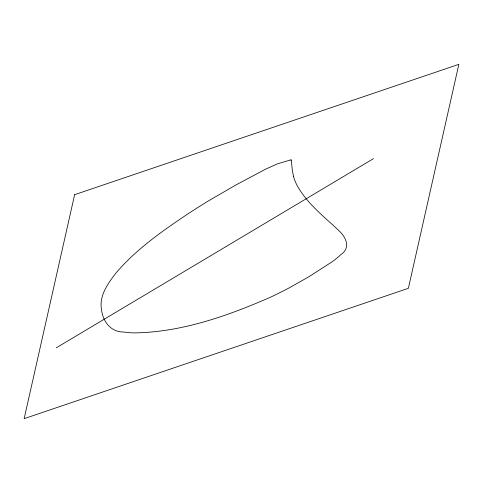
<?xml version="1.0" encoding="UTF-8"?>
<svg xmlns="http://www.w3.org/2000/svg" width="483" height="483" viewBox="0 0 483 483"><rect width="100%" height="100%" fill="white"/><g stroke="black" fill="none" stroke-linecap="round" stroke-linejoin="round"><path stroke-width="0.72" d="M56.276 347.826L373.516 158.623M290.265 160.018L277.568 163.803L265.982 168.984L235.988 184.941L208.547 200.837A410.001 214.023 -35.9 0 0 188.853 213.269C162.662 230.808 136.242 249.095 115.727 273.324C107.938 283.497 99.009 295.819 101.472 309.392C102.867 321.593 110.649 332.171 124.077 332.056A152.725 79.719 -35.9 0 0 133.773 332.902C181.161 332.376 227.04 316.148 270.033 297.407A240.896 125.749 -35.9 0 0 289.715 287.596L309.223 276.56L332.171 261.75A28.883 15.076 -35.9 0 0 335.582 259.214L338.843 256.431A56.209 29.342 -35.9 0 0 340.31 255.072C350.344 248.588 347.035 238.819 339.863 231.556C324.908 217.265 307.84 204.406 297.45 186.118A178.704 93.285 -35.9 0 1 296.327 183.945L294.6 179.881A125.194 65.35 -35.9 0 1 293.459 176.204M293.465 176.204L292.324 170.185L291.261 160.06M290.259 160.048A1.847 0.966 -35.9 0 1 291.309 160.018M74.63 194.679L24.15 418.664L408.37 288.321L458.85 64.336L74.63 194.679"/></g></svg>
